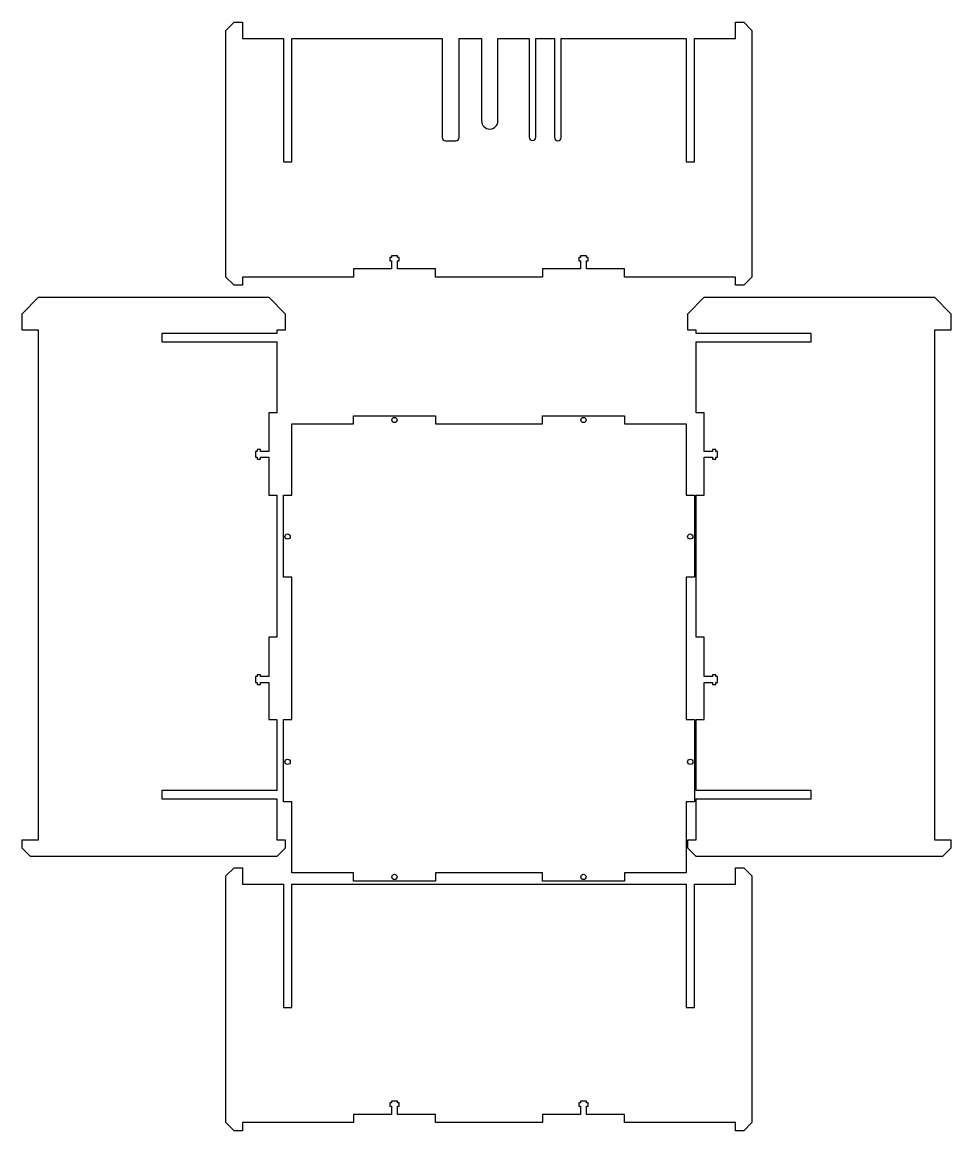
# Model space of a CAD drawing. Header units: millimetres. Extents: x -80 to 485, y -337 to 337.
import ezdxf

# ---------------------------------------------------------------- set-up
doc = ezdxf.new("R2010")
doc.units = ezdxf.units.MM
doc.layers.get('0').update_dxf_attribs({"linetype": 'CONTINUOUS'})

msp = doc.modelspace()

# ---------------------------------------------------------------- linework, layer by layer
msp.add_lwpolyline([(177.52, 265.23), (183.92, 265.23, 0.414214), (185.92, 267.23), (185.92, 327.32), (199.52, 327.32), (199.52, 277.32, 1), (209.52, 277.32), (209.52, 327.32), (228.52, 327.32), (228.52, 267.32, 1), (232.52, 267.32), (232.52, 327.32), (243.92, 327.32), (243.92, 267.23, 1), (247.92, 267.23), (247.92, 327.32), (324.02, 327.32), (324.02, 252.32), (329.02, 252.32), (329.02, 327.32), (354.02, 327.32), (354.02, 337.32), (359.02, 337.32), (364.02, 332.32), (364.02, 182.32), (359.02, 177.32), (354.02, 177.32), (354.02, 182.32), (286.52, 182.32), (286.52, 187.32), (263.32, 187.32), (263.32, 192.28), (264.42, 192.28), (264.42, 194.28), (263.32, 194.28), (263.32, 195.28), (259.72, 195.28), (259.72, 194.28), (258.62, 194.28), (258.62, 192.28), (259.72, 192.28), (259.72, 187.32), (236.52, 187.32), (236.52, 182.32), (171.52, 182.32), (171.52, 187.32), (148.32, 187.32), (148.32, 192.28), (149.42, 192.28), (149.42, 194.28), (148.32, 194.28), (148.32, 195.28), (144.72, 195.28), (144.72, 194.28), (143.62, 194.28), (143.62, 192.28), (144.72, 192.28), (144.72, 187.32), (121.52, 187.32), (121.52, 182.32), (54.02, 182.32), (54.02, 177.32), (49.02, 177.32), (44.02, 182.32), (44.02, 332.32), (49.02, 337.32), (54.02, 337.32), (54.02, 327.32), (79.02, 327.32), (79.02, 252.32), (84.02, 252.32), (84.02, 327.32), (175.52, 327.32), (175.52, 267.23, 0.414214)], format="xyb", close=True)
for points in [[(70, -60.69), (65.04, -60.69), (65.04, -59.59), (63.04, -59.59), (63.04, -60.69), (62.04, -60.69), (62.04, -64.29), (63.04, -64.29), (63.04, -65.39), (65.04, -65.39), (65.04, -64.29), (70, -64.29), (70, -86.75), (75, -86.75), (75, -130), (5, -130), (5, -135), (75, -135), (75, -160), (80, -160), (80, -165), (75, -170), (-75, -170), (-80, -165), (-80, -160), (-70, -160), (-70, 150), (-80, 150), (-80, 160), (-70, 170), (70, 170), (80, 160), (80, 150), (75, 150), (75, 148), (5, 148), (5, 143), (75, 143), (75, 99.75), (70, 99.75), (70, 76.31), (65.04, 76.31), (65.04, 77.41), (63.04, 77.41), (63.04, 76.31), (62.04, 76.31), (62.04, 72.71), (63.04, 72.71), (63.04, 71.61), (65.04, 71.61), (65.04, 72.71), (70, 72.71), (70, 49.75), (75, 49.75), (75, -36.75), (70, -36.75)], [(335.05, -64.29), (340.01, -64.29), (340.01, -65.39), (342.01, -65.39), (342.01, -64.29), (343.01, -64.29), (343.01, -60.69), (342.01, -60.69), (342.01, -59.59), (340.01, -59.59), (340.01, -60.69), (335.05, -60.69), (335.05, -36.75), (330.05, -36.75), (330.05, 49.75), (335.05, 49.75), (335.05, 72.71), (340.01, 72.71), (340.01, 71.61), (342.01, 71.61), (342.01, 72.71), (343.01, 72.71), (343.01, 76.31), (342.01, 76.31), (342.01, 77.41), (340.01, 77.41), (340.01, 76.31), (335.05, 76.31), (335.05, 99.75), (330.05, 99.75), (330.05, 143), (400.05, 143), (400.05, 148), (330.05, 148), (330.05, 150), (325.05, 150), (325.05, 160), (335.05, 170), (475.05, 170), (485.05, 160), (485.05, 150), (475.05, 150), (475.05, -160), (485.05, -160), (485.05, -165), (480.05, -170), (330.05, -170), (325.05, -165), (325.05, -160), (330.05, -160), (330.05, -135), (400.05, -135), (400.05, -130), (330.05, -130), (330.05, -86.75), (335.05, -86.75)], [(121.52, -180), (84.02, -180), (84.02, -136.75), (79.02, -136.75), (79.02, -86.75), (84.02, -86.75), (84.02, -0.25), (79.02, -0.25), (79.02, 49.75), (84.02, 49.75), (84.02, 93), (121.52, 93), (121.52, 98), (171.52, 98), (171.52, 93), (236.52, 93), (236.52, 98), (286.52, 98), (286.52, 93), (324.02, 93), (324.02, 49.75), (329.02, 49.75), (329.02, -0.25), (324.02, -0.25), (324.02, -86.75), (329.02, -86.75), (329.02, -136.75), (324.02, -136.75), (324.02, -180), (286.52, -180), (286.52, -185), (236.52, -185), (236.52, -180), (171.52, -180), (171.52, -185), (121.52, -185)], [(259.72, -321.92), (259.72, -326.88), (236.52, -326.88), (236.52, -331.88), (171.52, -331.88), (171.52, -326.88), (148.32, -326.88), (148.32, -321.92), (149.42, -321.92), (149.42, -319.92), (148.32, -319.92), (148.32, -318.92), (144.72, -318.92), (144.72, -319.92), (143.62, -319.92), (143.62, -321.92), (144.72, -321.92), (144.72, -326.88), (121.52, -326.88), (121.52, -331.88), (54.02, -331.88), (54.02, -336.88), (49.02, -336.88), (44.02, -331.88), (44.02, -181.88), (49.02, -176.88), (54.02, -176.88), (54.02, -186.88), (79.02, -186.88), (79.02, -261.88), (84.02, -261.88), (84.02, -186.88), (324.02, -186.88), (324.02, -261.88), (329.02, -261.88), (329.02, -186.88), (354.02, -186.88), (354.02, -176.88), (359.02, -176.88), (364.02, -181.88), (364.02, -331.88), (359.02, -336.88), (354.02, -336.88), (354.02, -331.88), (286.52, -331.88), (286.52, -326.88), (263.32, -326.88), (263.32, -321.92), (264.42, -321.92), (264.42, -319.92), (263.32, -319.92), (263.32, -318.92), (259.72, -318.92), (259.72, -319.92), (258.62, -319.92), (258.62, -321.92)]]:
    msp.add_lwpolyline(points, close=True)
for centre in [(146.52, 95.41), (261.52, 95.41), (81.52, 24.51), (326.52, 24.51), (81.52, -112.49), (326.52, -112.49), (146.52, -182.49), (261.52, -182.49)]:
    msp.add_circle(centre, 1.6)

doc.saveas('drawing.dxf')
